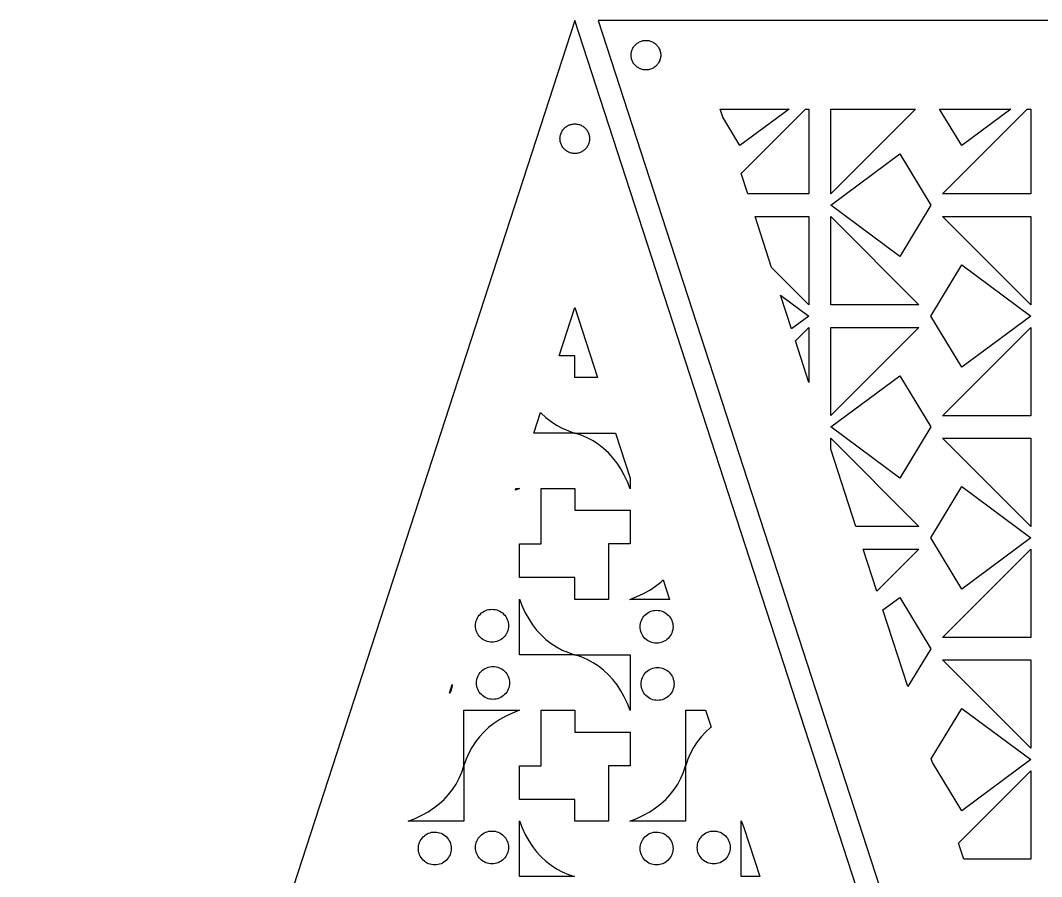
# Model space of a CAD drawing. Header units: metres. Extents: x 20 to 1108, y 20 to 251.
# Drawn here: x 20 to 158.2, y 135 to 250.8 of the extents above; entities that cross this region are included whole.
import ezdxf

# ---------------------------------------------------------------- set-up
doc = ezdxf.new("R2010")
doc.units = ezdxf.units.M

msp = doc.modelspace()

# ---------------------------------------------------------------- linework, layer by layer
for p, q in [((95, 250.826), (20, 20)), ((170, 20), (95, 250.826)), ((248.154, 250.826), (98.1544, 250.826)), ((98.1544, 250.826), (173.154, 20.0001)), ((102.938, 247.195), (103.009, 247.3)), ((103.009, 247.3), (103.085, 247.399)), ((103.085, 247.399), (103.169, 247.493)), ((103.169, 247.493), (103.257, 247.582)), ((103.257, 247.582), (103.352, 247.665)), ((103.352, 247.665), (103.451, 247.742)), ((103.451, 247.742), (103.555, 247.813)), ((103.555, 247.813), (103.663, 247.877)), ((103.663, 247.877), (103.775, 247.934)), ((103.775, 247.934), (103.891, 247.984)), ((103.891, 247.984), (104.009, 248.026)), ((104.009, 248.026), (104.129, 248.062)), ((104.129, 248.062), (104.252, 248.089)), ((104.252, 248.089), (104.376, 248.109)), ((104.376, 248.109), (104.501, 248.12)), ((104.501, 248.12), (104.626, 248.124)), ((104.626, 248.124), (104.752, 248.12)), ((104.752, 248.12), (104.877, 248.109)), ((104.877, 248.109), (105.001, 248.089)), ((105.001, 248.089), (105.124, 248.062)), ((105.124, 248.062), (105.244, 248.026)), ((105.244, 248.026), (105.362, 247.984)), ((105.362, 247.984), (105.478, 247.934)), ((105.478, 247.934), (105.59, 247.877)), ((105.59, 247.877), (105.698, 247.813)), ((105.698, 247.813), (105.802, 247.742)), ((105.802, 247.742), (105.901, 247.665)), ((105.901, 247.665), (105.995, 247.582)), ((105.995, 247.582), (106.084, 247.493)), ((106.084, 247.493), (106.168, 247.399)), ((106.168, 247.399), (106.244, 247.3)), ((106.244, 247.3), (106.316, 247.195)), ((102.626, 246.124), (102.631, 246.249)), ((102.631, 245.998), (102.626, 246.124)), ((102.631, 246.249), (102.643, 246.375)), ((102.643, 245.873), (102.631, 245.998)), ((102.643, 246.375), (102.662, 246.499)), ((102.662, 246.499), (102.69, 246.621)), ((102.69, 246.621), (102.725, 246.742)), ((102.725, 246.742), (102.767, 246.86)), ((102.767, 246.86), (102.816, 246.976)), ((102.816, 246.976), (102.874, 247.087)), ((102.874, 247.087), (102.938, 247.195)), ((106.316, 247.195), (106.379, 247.087)), ((106.379, 247.087), (106.437, 246.976)), ((106.437, 246.976), (106.486, 246.86)), ((106.486, 246.86), (106.528, 246.742)), ((106.528, 246.742), (106.564, 246.621)), ((106.564, 246.621), (106.591, 246.499)), ((106.591, 246.499), (106.61, 246.375)), ((106.61, 246.375), (106.622, 246.249)), ((106.622, 245.998), (106.61, 245.873)), ((106.622, 246.249), (106.626, 246.124)), ((106.626, 246.124), (106.622, 245.998)), ((102.662, 245.749), (102.643, 245.873)), ((102.69, 245.627), (102.662, 245.749)), ((102.725, 245.506), (102.69, 245.627)), ((102.767, 245.388), (102.725, 245.506)), ((102.816, 245.273), (102.767, 245.388)), ((102.874, 245.16), (102.816, 245.273)), ((102.938, 245.052), (102.874, 245.16)), ((103.009, 244.948), (102.938, 245.052)), ((103.085, 244.849), (103.009, 244.948)), ((103.169, 244.755), (103.085, 244.849)), ((103.257, 244.666), (103.169, 244.755)), ((103.352, 244.583), (103.257, 244.666)), ((103.451, 244.506), (103.352, 244.583)), ((105.901, 244.583), (105.802, 244.506)), ((105.995, 244.666), (105.901, 244.583)), ((106.084, 244.755), (105.995, 244.666)), ((106.168, 244.849), (106.084, 244.755)), ((106.244, 244.948), (106.168, 244.849)), ((106.316, 245.052), (106.244, 244.948)), ((106.379, 245.16), (106.316, 245.052)), ((106.437, 245.273), (106.379, 245.16)), ((106.486, 245.388), (106.437, 245.273)), ((106.528, 245.506), (106.486, 245.388)), ((106.564, 245.627), (106.528, 245.506)), ((106.591, 245.749), (106.564, 245.627)), ((106.61, 245.873), (106.591, 245.749)), ((103.555, 244.436), (103.451, 244.506)), ((103.663, 244.371), (103.555, 244.436)), ((103.775, 244.315), (103.663, 244.371)), ((103.891, 244.265), (103.775, 244.315)), ((104.009, 244.222), (103.891, 244.265)), ((104.129, 244.187), (104.009, 244.222)), ((104.252, 244.159), (104.129, 244.187)), ((104.376, 244.14), (104.252, 244.159)), ((104.501, 244.128), (104.376, 244.14)), ((104.626, 244.124), (104.501, 244.128)), ((104.752, 244.128), (104.626, 244.124)), ((104.877, 244.14), (104.752, 244.128)), ((105.001, 244.159), (104.877, 244.14)), ((105.124, 244.187), (105.001, 244.159)), ((105.244, 244.222), (105.124, 244.187)), ((105.362, 244.265), (105.244, 244.222)), ((105.478, 244.315), (105.362, 244.265)), ((105.59, 244.371), (105.478, 244.315)), ((105.698, 244.436), (105.59, 244.371)), ((105.802, 244.506), (105.698, 244.436)), ((115.026, 237.734), (114.671, 238.826)), ((114.671, 238.826), (123.989, 238.826)), ((117.345, 233.896), (115.026, 237.734)), ((123.989, 238.826), (117.345, 233.896)), ((117.503, 230.111), (126.217, 238.826)), ((126.217, 238.826), (126.687, 238.826)), ((126.687, 238.826), (126.687, 227.352)), ((129.622, 238.826), (141.091, 238.826)), ((141.091, 238.826), (129.622, 227.357)), ((129.622, 227.357), (129.622, 238.826)), ((144.365, 238.826), (153.989, 238.826)), ((147.345, 233.896), (144.365, 238.826)), ((144.743, 227.352), (156.217, 238.826)), ((153.989, 238.826), (147.345, 233.896)), ((156.217, 238.826), (156.687, 238.826)), ((156.687, 238.826), (156.687, 227.352)), ((93.542, 236.195), (93.6309, 236.284)), ((93.6309, 236.284), (93.7256, 236.367)), ((93.7256, 236.367), (93.8242, 236.444)), ((93.8242, 236.444), (93.9287, 236.515)), ((93.9287, 236.515), (94.0361, 236.579)), ((94.0361, 236.579), (94.1484, 236.636)), ((94.1484, 236.636), (94.2637, 236.686)), ((94.2637, 236.686), (94.3818, 236.728)), ((94.3818, 236.728), (94.5029, 236.763)), ((94.5029, 236.763), (94.625, 236.791)), ((94.625, 236.791), (94.749, 236.81)), ((94.749, 236.81), (94.874, 236.822)), ((94.874, 236.822), (95, 236.826)), ((95, 236.826), (95.126, 236.822)), ((95.126, 236.822), (95.251, 236.81)), ((95.251, 236.81), (95.375, 236.791)), ((95.375, 236.791), (95.4971, 236.763)), ((95.4971, 236.763), (95.6182, 236.728)), ((95.6182, 236.728), (95.7363, 236.686)), ((95.7363, 236.686), (95.8516, 236.636)), ((95.8516, 236.636), (95.9639, 236.579)), ((95.9639, 236.579), (96.0713, 236.515)), ((96.0713, 236.515), (96.1758, 236.444)), ((96.1758, 236.444), (96.2744, 236.367)), ((96.2744, 236.367), (96.3691, 236.284)), ((96.3691, 236.284), (96.458, 236.195)), ((93, 234.826), (93.0039, 234.952)), ((93.0039, 234.952), (93.0156, 235.077)), ((93.0156, 235.077), (93.0352, 235.201)), ((93.0352, 235.201), (93.0625, 235.324)), ((93.0625, 235.324), (93.0977, 235.444)), ((93.0977, 235.444), (93.1406, 235.562)), ((93.1406, 235.562), (93.1904, 235.678)), ((93.1904, 235.678), (93.2471, 235.79)), ((93.2471, 235.79), (93.3115, 235.898)), ((93.3115, 235.898), (93.3818, 236.002)), ((93.3818, 236.002), (93.459, 236.101)), ((93.459, 236.101), (93.542, 236.195)), ((96.458, 236.195), (96.541, 236.101)), ((96.541, 236.101), (96.6182, 236.002)), ((96.6182, 236.002), (96.6885, 235.898)), ((96.6885, 235.898), (96.7529, 235.79)), ((96.7529, 235.79), (96.8096, 235.678)), ((96.8096, 235.678), (96.8594, 235.562)), ((96.8594, 235.562), (96.9023, 235.444)), ((96.9023, 235.444), (96.9375, 235.324)), ((96.9375, 235.324), (96.9648, 235.201)), ((96.9648, 235.201), (96.9844, 235.077)), ((96.9844, 235.077), (96.9961, 234.952)), ((96.9961, 234.952), (97, 234.826)), ((93.0039, 234.701), (93, 234.826)), ((93.0156, 234.576), (93.0039, 234.701)), ((93.0352, 234.451), (93.0156, 234.576)), ((93.0625, 234.329), (93.0352, 234.451)), ((93.0977, 234.208), (93.0625, 234.329)), ((93.1406, 234.09), (93.0977, 234.208)), ((93.1904, 233.975), (93.1406, 234.09)), ((93.2471, 233.863), (93.1904, 233.975)), ((93.3115, 233.755), (93.2471, 233.863)), ((93.3818, 233.651), (93.3115, 233.755)), ((93.459, 233.551), (93.3818, 233.651)), ((93.542, 233.457), (93.459, 233.551)), ((96.541, 233.551), (96.458, 233.457)), ((96.6182, 233.651), (96.541, 233.551)), ((96.6885, 233.755), (96.6182, 233.651)), ((96.7529, 233.863), (96.6885, 233.755)), ((96.8096, 233.975), (96.7529, 233.863)), ((96.8594, 234.09), (96.8096, 233.975)), ((96.9023, 234.208), (96.8594, 234.09)), ((96.9375, 234.329), (96.9023, 234.208)), ((96.9648, 234.451), (96.9375, 234.329)), ((96.9844, 234.576), (96.9648, 234.451)), ((96.9961, 234.701), (96.9844, 234.576)), ((97, 234.826), (96.9961, 234.701)), ((93.6309, 233.368), (93.542, 233.457)), ((93.7256, 233.285), (93.6309, 233.368)), ((93.8242, 233.208), (93.7256, 233.285)), ((93.9287, 233.138), (93.8242, 233.208)), ((94.0361, 233.074), (93.9287, 233.138)), ((94.1484, 233.017), (94.0361, 233.074)), ((94.2637, 232.967), (94.1484, 233.017)), ((94.3818, 232.924), (94.2637, 232.967)), ((94.5029, 232.889), (94.3818, 232.924)), ((94.625, 232.862), (94.5029, 232.889)), ((94.749, 232.842), (94.625, 232.862)), ((94.874, 232.83), (94.749, 232.842)), ((95, 232.826), (94.874, 232.83)), ((95.126, 232.83), (95, 232.826)), ((95.251, 232.842), (95.126, 232.83)), ((95.375, 232.862), (95.251, 232.842)), ((95.4971, 232.889), (95.375, 232.862)), ((95.6182, 232.924), (95.4971, 232.889)), ((95.7363, 232.967), (95.6182, 232.924)), ((95.8516, 233.017), (95.7363, 232.967)), ((95.9639, 233.074), (95.8516, 233.017)), ((96.0713, 233.138), (95.9639, 233.074)), ((96.1758, 233.208), (96.0713, 233.138)), ((96.2744, 233.285), (96.1758, 233.208)), ((96.3691, 233.368), (96.2744, 233.285)), ((96.458, 233.457), (96.3691, 233.368)), ((129.624, 225.826), (138.964, 232.757)), ((138.964, 232.757), (143.15, 225.826)), ((118.4, 227.352), (117.503, 230.111)), ((126.687, 227.352), (118.4, 227.352)), ((156.687, 227.352), (144.743, 227.352)), ((138.964, 218.896), (129.624, 225.826)), ((143.15, 225.826), (138.964, 218.896)), ((121.628, 217.416), (119.391, 224.301)), ((119.391, 224.301), (126.687, 224.301)), ((126.687, 224.301), (126.687, 212.357)), ((129.622, 212.352), (129.622, 224.296)), ((129.622, 224.296), (141.566, 212.352)), ((144.743, 224.301), (156.687, 224.301)), ((156.687, 212.357), (144.743, 224.301)), ((156.687, 224.301), (156.687, 212.357)), ((126.687, 212.357), (121.628, 217.416)), ((143.157, 210.826), (147.345, 217.757)), ((147.345, 217.757), (156.685, 210.826)), ((122.842, 213.678), (126.685, 210.826)), ((124.335, 209.083), (122.842, 213.678)), ((92.8721, 205.443), (95, 211.993)), ((95, 211.993), (98.084, 202.503)), ((141.566, 212.352), (129.622, 212.352)), ((126.685, 210.826), (124.335, 209.083)), ((147.345, 203.896), (143.157, 210.826)), ((156.685, 210.826), (147.345, 203.896)), ((124.859, 207.469), (126.687, 209.296)), ((126.687, 209.296), (126.687, 201.846)), ((129.622, 209.301), (141.566, 209.301)), ((141.566, 209.301), (129.622, 197.357)), ((129.622, 197.357), (129.622, 209.301)), ((144.743, 197.352), (156.687, 209.296)), ((156.687, 209.296), (156.687, 197.352)), ((126.687, 201.846), (124.859, 207.469)), ((95.0029, 205.443), (92.8721, 205.443)), ((95.0029, 202.503), (95.0029, 205.443)), ((98.084, 202.503), (95.0029, 202.503)), ((129.624, 195.826), (138.964, 202.757)), ((138.964, 202.757), (143.15, 195.826)), ((89.4795, 195.003), (90.376, 197.762)), ((90.376, 197.762), (90.4443, 197.688)), ((90.4443, 197.688), (91.0918, 197.088)), ((91.0918, 197.088), (91.7842, 196.549)), ((91.7842, 196.549), (92.5205, 196.07)), ((156.687, 197.352), (144.743, 197.352)), ((94.9824, 195.003), (89.4795, 195.003)), ((92.5205, 196.07), (93.3018, 195.652)), ((93.3018, 195.652), (94.1289, 195.294)), ((94.1289, 195.294), (94.9824, 195.003)), ((95.8711, 194.706), (95.0176, 194.997)), ((95.0176, 194.997), (100.522, 194.997)), ((100.522, 194.997), (102.497, 188.921)), ((138.964, 188.896), (129.624, 195.826)), ((143.15, 195.826), (138.964, 188.896)), ((96.6982, 194.348), (95.8711, 194.706)), ((97.4795, 193.93), (96.6982, 194.348)), ((98.2158, 193.451), (97.4795, 193.93)), ((98.9082, 192.912), (98.2158, 193.451)), ((129.622, 192.812), (129.622, 194.296)), ((129.622, 194.296), (141.566, 182.352)), ((144.743, 194.301), (156.687, 194.301)), ((156.687, 182.357), (144.743, 194.301)), ((156.687, 194.301), (156.687, 182.357)), ((99.5557, 192.312), (98.9082, 192.912)), ((100.158, 191.652), (99.5557, 192.312)), ((133.021, 182.352), (129.622, 192.812)), ((100.717, 190.931), (100.158, 191.652)), ((101.23, 190.15), (100.717, 190.931)), ((101.699, 189.307), (101.23, 190.15)), ((102.123, 188.405), (101.699, 189.307)), ((102.497, 187.457), (102.123, 188.405)), ((102.497, 188.921), (102.497, 187.457)), ((87.543, 187.497), (86.9668, 187.27)), ((86.9668, 187.27), (87.041, 187.497)), ((87.041, 187.497), (87.543, 187.497)), ((90.4434, 179.997), (90.4434, 187.497)), ((90.4434, 187.497), (94.9971, 187.497)), ((94.9971, 187.497), (94.9971, 184.557)), ((143.157, 180.826), (147.345, 187.757)), ((147.345, 187.757), (156.685, 180.826)), ((94.9971, 184.557), (102.497, 184.557)), ((102.497, 184.557), (102.497, 180.003)), ((141.566, 182.352), (133.021, 182.352)), ((87.5029, 175.443), (87.5029, 179.997)), ((87.5029, 179.997), (90.4434, 179.997)), ((102.497, 180.003), (99.5566, 180.003)), ((99.5566, 180.003), (99.5566, 172.503)), ((147.345, 173.896), (143.157, 180.826)), ((156.685, 180.826), (147.345, 173.896)), ((134.012, 179.301), (141.566, 179.301)), ((135.864, 173.6), (134.012, 179.301)), ((141.566, 179.301), (135.864, 173.6)), ((144.743, 167.352), (156.687, 179.296)), ((156.687, 179.296), (156.687, 167.352)), ((95.0029, 175.443), (87.5029, 175.443)), ((95.0029, 172.503), (95.0029, 175.443)), ((105.149, 173.769), (105.932, 174.283)), ((105.932, 174.283), (106.652, 174.841)), ((106.652, 174.841), (106.976, 175.137)), ((106.976, 175.137), (107.831, 172.503)), ((102.457, 172.503), (103.405, 172.877)), ((103.405, 172.877), (104.308, 173.301)), ((104.308, 173.301), (105.149, 173.769)), ((136.687, 171.068), (138.964, 172.757)), ((138.964, 172.757), (143.15, 165.826)), ((87.5029, 165.003), (87.5029, 172.543)), ((87.5029, 172.543), (87.877, 171.595)), ((87.877, 171.595), (88.3008, 170.693)), ((99.5566, 172.503), (95.0029, 172.503)), ((107.831, 172.503), (102.457, 172.503)), ((81.7432, 169.789), (81.8359, 169.987)), ((81.8359, 169.987), (81.9482, 170.175)), ((81.9482, 170.175), (82.0791, 170.35)), ((82.0791, 170.35), (82.2256, 170.512)), ((82.2256, 170.512), (82.3867, 170.659)), ((82.3867, 170.659), (82.5635, 170.789)), ((82.5635, 170.789), (82.751, 170.901)), ((82.751, 170.901), (82.9482, 170.995)), ((82.9482, 170.995), (83.1543, 171.069)), ((83.1543, 171.069), (83.3662, 171.122)), ((83.3662, 171.122), (83.582, 171.154)), ((83.582, 171.154), (83.8008, 171.164)), ((83.8008, 171.164), (84.0195, 171.154)), ((84.0195, 171.154), (84.2354, 171.122)), ((84.2354, 171.122), (84.4473, 171.069)), ((84.4473, 171.069), (84.6523, 170.995)), ((84.6523, 170.995), (84.8506, 170.901)), ((84.8506, 170.901), (85.0391, 170.789)), ((85.0391, 170.789), (85.2139, 170.659)), ((85.2139, 170.659), (85.376, 170.512)), ((85.376, 170.512), (85.5225, 170.35)), ((85.5225, 170.35), (85.6533, 170.175)), ((85.6533, 170.175), (85.7646, 169.987)), ((85.7646, 169.987), (85.8584, 169.789)), ((88.3008, 170.693), (88.7695, 169.85)), ((104.099, 169.851), (104.211, 170.038)), ((104.211, 170.038), (104.341, 170.214)), ((104.341, 170.214), (104.487, 170.376)), ((104.487, 170.376), (104.649, 170.522)), ((104.649, 170.522), (104.825, 170.652)), ((104.825, 170.652), (105.013, 170.765)), ((105.013, 170.765), (105.211, 170.858)), ((105.211, 170.858), (105.416, 170.932)), ((105.416, 170.932), (105.629, 170.986)), ((105.629, 170.986), (105.845, 171.018)), ((105.845, 171.018), (106.062, 171.028)), ((106.062, 171.028), (106.281, 171.017)), ((106.281, 171.017), (106.498, 170.985)), ((106.498, 170.985), (106.71, 170.932)), ((106.71, 170.932), (106.915, 170.858)), ((106.915, 170.858), (107.113, 170.765)), ((107.113, 170.765), (107.301, 170.652)), ((107.301, 170.652), (107.476, 170.522)), ((107.476, 170.522), (107.639, 170.376)), ((107.639, 170.376), (107.785, 170.214)), ((107.785, 170.214), (107.915, 170.038)), ((107.915, 170.038), (108.027, 169.851)), ((140.055, 160.701), (136.687, 171.068)), ((81.5732, 168.937), (81.584, 169.156)), ((81.583, 168.719), (81.5732, 168.937)), ((81.6162, 168.503), (81.583, 168.719)), ((81.584, 169.156), (81.6162, 169.372)), ((81.6162, 169.372), (81.6689, 169.584)), ((81.6689, 169.584), (81.7432, 169.789)), ((85.8584, 169.789), (85.9326, 169.584)), ((85.9326, 169.584), (85.9854, 169.371)), ((85.9854, 169.371), (86.0176, 169.155)), ((86.0176, 168.718), (85.9854, 168.502)), ((86.0176, 169.155), (86.0273, 168.937)), ((86.0273, 168.937), (86.0176, 168.718)), ((88.7695, 169.85), (89.2832, 169.069)), ((89.2832, 169.069), (89.8418, 168.348)), ((103.836, 168.801), (103.847, 169.019)), ((103.846, 168.582), (103.836, 168.801)), ((103.878, 168.366), (103.846, 168.582)), ((103.847, 169.019), (103.878, 169.236)), ((103.878, 169.236), (103.931, 169.447)), ((103.931, 169.447), (104.005, 169.653)), ((104.005, 169.653), (104.099, 169.851)), ((108.027, 169.851), (108.121, 169.653)), ((108.121, 169.653), (108.194, 169.447)), ((108.194, 169.447), (108.248, 169.235)), ((108.279, 168.582), (108.247, 168.365)), ((108.248, 169.235), (108.279, 169.019)), ((108.279, 169.019), (108.29, 168.801)), ((108.29, 168.801), (108.279, 168.582)), ((81.6689, 168.29), (81.6162, 168.503)), ((81.7432, 168.085), (81.6689, 168.29)), ((81.8359, 167.887), (81.7432, 168.085)), ((81.9482, 167.7), (81.8359, 167.887)), ((82.0791, 167.524), (81.9482, 167.7)), ((82.2256, 167.362), (82.0791, 167.524)), ((82.3867, 167.215), (82.2256, 167.362)), ((82.5635, 167.085), (82.3867, 167.215)), ((85.2139, 167.215), (85.0391, 167.085)), ((85.376, 167.362), (85.2139, 167.215)), ((85.5225, 167.524), (85.376, 167.362)), ((85.6523, 167.699), (85.5225, 167.524)), ((85.7646, 167.887), (85.6523, 167.699)), ((85.8584, 168.084), (85.7646, 167.887)), ((85.9326, 168.29), (85.8584, 168.084)), ((85.9854, 168.502), (85.9326, 168.29)), ((89.8418, 168.348), (90.4443, 167.688)), ((90.4443, 167.688), (91.0918, 167.088)), ((103.931, 168.154), (103.878, 168.366)), ((104.005, 167.948), (103.931, 168.154)), ((104.099, 167.751), (104.005, 167.948)), ((104.211, 167.563), (104.099, 167.751)), ((104.341, 167.387), (104.211, 167.563)), ((104.487, 167.226), (104.341, 167.387)), ((104.649, 167.079), (104.487, 167.226)), ((107.638, 167.225), (107.476, 167.079)), ((107.785, 167.387), (107.638, 167.225)), ((107.915, 167.563), (107.785, 167.387)), ((108.027, 167.751), (107.915, 167.563)), ((108.121, 167.948), (108.027, 167.751)), ((108.194, 168.154), (108.121, 167.948)), ((108.247, 168.365), (108.194, 168.154)), ((156.687, 167.352), (144.743, 167.352)), ((82.751, 166.973), (82.5635, 167.085)), ((82.9482, 166.879), (82.751, 166.973)), ((83.1543, 166.805), (82.9482, 166.879)), ((83.3652, 166.752), (83.1543, 166.805)), ((83.582, 166.721), (83.3652, 166.752)), ((83.8008, 166.71), (83.582, 166.721)), ((84.0186, 166.72), (83.8008, 166.71)), ((84.2344, 166.752), (84.0186, 166.72)), ((84.4473, 166.805), (84.2344, 166.752)), ((84.6523, 166.879), (84.4473, 166.805)), ((84.8506, 166.973), (84.6523, 166.879)), ((85.0391, 167.085), (84.8506, 166.973)), ((91.0918, 167.088), (91.7842, 166.549)), ((91.7842, 166.549), (92.5205, 166.07)), ((92.5205, 166.07), (93.3018, 165.652)), ((104.825, 166.949), (104.649, 167.079)), ((105.013, 166.836), (104.825, 166.949)), ((105.211, 166.743), (105.013, 166.836)), ((105.416, 166.669), (105.211, 166.743)), ((105.628, 166.616), (105.416, 166.669)), ((105.845, 166.584), (105.628, 166.616)), ((106.062, 166.573), (105.845, 166.584)), ((106.281, 166.583), (106.062, 166.573)), ((106.497, 166.616), (106.281, 166.583)), ((106.71, 166.669), (106.497, 166.616)), ((106.915, 166.743), (106.71, 166.669)), ((107.113, 166.836), (106.915, 166.743)), ((107.301, 166.949), (107.113, 166.836)), ((107.476, 167.079), (107.301, 166.949)), ((143.15, 165.826), (140.055, 160.701)), ((94.9824, 165.003), (87.5029, 165.003)), ((93.3018, 165.652), (94.1289, 165.294)), ((94.1289, 165.294), (94.9824, 165.003)), ((95.8711, 164.706), (95.0176, 164.997)), ((95.0176, 164.997), (102.497, 164.997)), ((96.6982, 164.348), (95.8711, 164.706)), ((102.497, 164.997), (102.497, 157.457)), ((82.5244, 162.921), (82.6992, 163.051)), ((82.6992, 163.051), (82.8867, 163.164)), ((82.8867, 163.164), (83.085, 163.257)), ((83.085, 163.257), (83.29, 163.331)), ((83.29, 163.331), (83.5029, 163.384)), ((83.5029, 163.384), (83.7188, 163.417)), ((83.7188, 163.417), (83.9375, 163.427)), ((83.9375, 163.427), (84.1553, 163.416)), ((84.1553, 163.416), (84.3721, 163.384)), ((84.3721, 163.384), (84.584, 163.331)), ((84.584, 163.331), (84.7891, 163.257)), ((84.7891, 163.257), (84.9873, 163.164)), ((84.9873, 163.164), (85.1748, 163.051)), ((85.1748, 163.051), (85.3506, 162.921)), ((97.4795, 163.93), (96.6982, 164.348)), ((98.2158, 163.451), (97.4795, 163.93)), ((98.9082, 162.912), (98.2158, 163.451)), ((104.961, 162.915), (105.149, 163.027)), ((105.149, 163.027), (105.348, 163.121)), ((105.348, 163.121), (105.553, 163.195)), ((105.553, 163.195), (105.766, 163.248)), ((105.766, 163.248), (105.981, 163.28)), ((105.981, 163.28), (106.199, 163.29)), ((106.199, 163.29), (106.418, 163.279)), ((106.418, 163.279), (106.635, 163.248)), ((106.635, 163.248), (106.846, 163.195)), ((106.846, 163.195), (107.052, 163.121)), ((107.052, 163.121), (107.249, 163.027)), ((107.249, 163.027), (107.437, 162.915)), ((144.743, 164.301), (156.687, 164.301)), ((156.687, 152.357), (144.743, 164.301)), ((156.687, 164.301), (156.687, 152.357)), ((81.752, 161.635), (81.8057, 161.846)), ((81.8057, 161.846), (81.8789, 162.052)), ((81.8789, 162.052), (81.9727, 162.249)), ((81.9727, 162.249), (82.085, 162.437)), ((82.085, 162.437), (82.2148, 162.613)), ((82.2148, 162.613), (82.3613, 162.774)), ((82.3613, 162.774), (82.5244, 162.921)), ((85.3506, 162.921), (85.5127, 162.774)), ((85.5127, 162.774), (85.6592, 162.613)), ((85.6592, 162.613), (85.7891, 162.437)), ((85.7891, 162.437), (85.9014, 162.249)), ((85.9014, 162.249), (85.9951, 162.052)), ((85.9951, 162.052), (86.0693, 161.846)), ((86.0693, 161.846), (86.1221, 161.634)), ((99.5557, 162.312), (98.9082, 162.912)), ((100.158, 161.652), (99.5557, 162.312)), ((100.717, 160.931), (100.158, 161.652)), ((104.015, 161.498), (104.067, 161.71)), ((104.067, 161.71), (104.142, 161.915)), ((104.142, 161.915), (104.235, 162.113)), ((104.235, 162.113), (104.347, 162.3)), ((104.347, 162.3), (104.478, 162.476)), ((104.478, 162.476), (104.624, 162.638)), ((104.624, 162.638), (104.786, 162.785)), ((104.786, 162.785), (104.961, 162.915)), ((107.437, 162.915), (107.613, 162.785)), ((107.613, 162.785), (107.774, 162.638)), ((107.774, 162.638), (107.921, 162.476)), ((107.921, 162.476), (108.052, 162.3)), ((108.052, 162.3), (108.164, 162.113)), ((108.164, 162.113), (108.257, 161.915)), ((108.257, 161.915), (108.331, 161.71)), ((108.331, 161.71), (108.384, 161.497)), ((78.0479, 159.821), (78.4219, 160.973)), ((78.3311, 160.416), (78.2568, 160.21)), ((78.3838, 160.628), (78.3311, 160.416)), ((78.416, 160.844), (78.3838, 160.628)), ((78.4219, 160.973), (78.416, 160.844)), ((81.71, 161.199), (81.7207, 161.418)), ((81.7207, 160.981), (81.71, 161.199)), ((81.7207, 161.418), (81.752, 161.635)), ((81.752, 160.765), (81.7207, 160.981)), ((81.8057, 160.553), (81.752, 160.765)), ((81.8789, 160.347), (81.8057, 160.553)), ((81.9727, 160.149), (81.8789, 160.347)), ((85.9951, 160.347), (85.9014, 160.149)), ((86.0693, 160.553), (85.9951, 160.347)), ((86.1221, 160.764), (86.0693, 160.553)), ((86.1221, 161.634), (86.1543, 161.418)), ((86.1533, 160.981), (86.1221, 160.764)), ((86.1641, 161.199), (86.1533, 160.981)), ((86.1543, 161.418), (86.1641, 161.199)), ((101.23, 160.15), (100.717, 160.931)), ((103.973, 161.063), (103.982, 161.282)), ((103.982, 160.845), (103.973, 161.063)), ((103.982, 161.282), (104.015, 161.498)), ((104.015, 160.629), (103.982, 160.845)), ((104.067, 160.416), (104.015, 160.629)), ((104.142, 160.211), (104.067, 160.416)), ((108.331, 160.416), (108.257, 160.21)), ((108.384, 160.628), (108.331, 160.416)), ((108.384, 161.497), (108.417, 161.281)), ((108.416, 160.844), (108.384, 160.628)), ((108.427, 161.063), (108.416, 160.844)), ((108.417, 161.281), (108.427, 161.063)), ((78.0518, 159.825), (78.0479, 159.821)), ((78.1641, 160.013), (78.0518, 159.825)), ((78.2568, 160.21), (78.1641, 160.013)), ((82.085, 159.962), (81.9727, 160.149)), ((82.2148, 159.786), (82.085, 159.962)), ((82.3613, 159.624), (82.2148, 159.786)), ((82.5244, 159.478), (82.3613, 159.624)), ((82.6992, 159.348), (82.5244, 159.478)), ((82.8867, 159.235), (82.6992, 159.348)), ((83.085, 159.142), (82.8867, 159.235)), ((83.29, 159.068), (83.085, 159.142)), ((83.502, 159.015), (83.29, 159.068)), ((83.7188, 158.983), (83.502, 159.015)), ((83.9375, 158.972), (83.7188, 158.983)), ((84.1553, 158.982), (83.9375, 158.972)), ((84.3711, 159.014), (84.1553, 158.982)), ((84.584, 159.068), (84.3711, 159.014)), ((84.7891, 159.142), (84.584, 159.068)), ((84.9873, 159.235), (84.7891, 159.142)), ((85.1748, 159.348), (84.9873, 159.235)), ((85.3506, 159.478), (85.1748, 159.348)), ((85.5117, 159.624), (85.3506, 159.478)), ((85.6592, 159.786), (85.5117, 159.624)), ((85.7891, 159.961), (85.6592, 159.786)), ((85.9014, 160.149), (85.7891, 159.961)), ((101.699, 159.307), (101.23, 160.15)), ((102.123, 158.405), (101.699, 159.307)), ((104.235, 160.013), (104.142, 160.211)), ((104.347, 159.825), (104.235, 160.013)), ((104.478, 159.65), (104.347, 159.825)), ((104.624, 159.488), (104.478, 159.65)), ((104.786, 159.341), (104.624, 159.488)), ((104.961, 159.211), (104.786, 159.341)), ((105.149, 159.099), (104.961, 159.211)), ((105.348, 159.005), (105.149, 159.099)), ((105.553, 158.931), (105.348, 159.005)), ((105.765, 158.878), (105.553, 158.931)), ((105.98, 158.846), (105.765, 158.878)), ((106.634, 158.878), (106.418, 158.846)), ((106.846, 158.931), (106.634, 158.878)), ((107.052, 159.005), (106.846, 158.931)), ((107.249, 159.099), (107.052, 159.005)), ((107.437, 159.211), (107.249, 159.099)), ((107.613, 159.341), (107.437, 159.211)), ((107.774, 159.488), (107.613, 159.341)), ((107.921, 159.65), (107.774, 159.488)), ((108.052, 159.825), (107.921, 159.65)), ((108.164, 160.013), (108.052, 159.825)), ((108.257, 160.21), (108.164, 160.013)), ((80.0029, 157.497), (87.543, 157.497)), ((80.0029, 150.018), (80.0029, 157.497)), ((87.543, 157.497), (86.5947, 157.123)), ((90.4434, 149.997), (90.4434, 157.497)), ((90.4434, 157.497), (94.9971, 157.497)), ((94.9971, 157.497), (94.9971, 154.557)), ((102.497, 157.457), (102.123, 158.405)), ((106.199, 158.836), (105.98, 158.846)), ((106.418, 158.846), (106.199, 158.836)), ((110.003, 157.497), (112.707, 157.497)), ((110.003, 150.018), (110.003, 157.497)), ((112.707, 157.497), (113.443, 155.232)), ((143.227, 150.941), (147.345, 157.757)), ((147.345, 157.757), (156.685, 150.826)), ((84.8506, 156.231), (84.0684, 155.717)), ((85.6924, 156.699), (84.8506, 156.231)), ((86.5947, 157.123), (85.6924, 156.699)), ((83.3477, 155.159), (82.6885, 154.556)), ((84.0684, 155.717), (83.3477, 155.159)), ((113.348, 155.159), (112.688, 154.556)), ((113.443, 155.232), (113.348, 155.159)), ((82.0879, 153.908), (81.5488, 153.216)), ((82.6885, 154.556), (82.0879, 153.908)), ((94.9971, 154.557), (102.497, 154.557)), ((102.497, 154.557), (102.497, 150.003)), ((112.088, 153.908), (111.549, 153.216)), ((112.688, 154.556), (112.088, 153.908)), ((81.0693, 152.48), (80.6523, 151.698)), ((81.5488, 153.216), (81.0693, 152.48)), ((111.069, 152.48), (110.652, 151.698)), ((111.549, 153.216), (111.069, 152.48)), ((80.2939, 150.872), (80.0029, 150.018)), ((80.6523, 151.698), (80.2939, 150.872)), ((110.294, 150.872), (110.003, 150.018)), ((110.652, 151.698), (110.294, 150.872)), ((143.388, 150.445), (143.227, 150.941)), ((156.685, 150.826), (147.345, 143.896)), ((79.7061, 149.128), (79.9971, 149.982)), ((79.9971, 149.982), (79.9971, 142.503)), ((87.5029, 145.443), (87.5029, 149.997)), ((87.5029, 149.997), (90.4434, 149.997)), ((102.497, 150.003), (99.5566, 150.003)), ((99.5566, 150.003), (99.5566, 142.503)), ((109.706, 149.128), (109.997, 149.982)), ((109.997, 149.982), (109.997, 142.503)), ((147.345, 143.896), (143.388, 150.445)), ((146.931, 139.54), (156.687, 149.296)), ((156.687, 149.296), (156.687, 137.352)), ((78.9307, 147.52), (79.3477, 148.302)), ((79.3477, 148.302), (79.7061, 149.128)), ((108.931, 147.52), (109.348, 148.302)), ((109.348, 148.302), (109.706, 149.128)), ((77.9121, 146.092), (78.4512, 146.784)), ((78.4512, 146.784), (78.9307, 147.52)), ((107.912, 146.092), (108.451, 146.784)), ((108.451, 146.784), (108.931, 147.52)), ((76.6523, 144.841), (77.3115, 145.444)), ((77.3115, 145.444), (77.9121, 146.092)), ((95.0029, 145.443), (87.5029, 145.443)), ((95.0029, 142.503), (95.0029, 145.443)), ((106.652, 144.841), (107.312, 145.444)), ((107.312, 145.444), (107.912, 146.092)), ((74.3076, 143.301), (75.1494, 143.769)), ((75.1494, 143.769), (75.9316, 144.283)), ((75.9316, 144.283), (76.6523, 144.841)), ((104.308, 143.301), (105.149, 143.769)), ((105.149, 143.769), (105.932, 144.283)), ((105.932, 144.283), (106.652, 144.841)), ((72.457, 142.503), (73.4053, 142.877)), ((79.9971, 142.503), (72.457, 142.503)), ((73.4053, 142.877), (74.3076, 143.301)), ((87.5029, 135.003), (87.5029, 142.543)), ((87.5029, 142.543), (87.877, 141.595)), ((99.5566, 142.503), (95.0029, 142.503)), ((102.457, 142.503), (103.405, 142.877)), ((109.997, 142.503), (102.457, 142.503)), ((103.405, 142.877), (104.308, 143.301)), ((117.503, 135.003), (117.503, 142.543)), ((117.503, 142.543), (117.86, 141.637)), ((75.2109, 140.858), (75.416, 140.932)), ((75.416, 140.932), (75.6289, 140.986)), ((75.6289, 140.986), (75.8447, 141.018)), ((75.8447, 141.018), (76.0625, 141.028)), ((76.0625, 141.028), (76.2812, 141.017)), ((76.2812, 141.017), (76.498, 140.985)), ((76.498, 140.985), (76.71, 140.932)), ((76.71, 140.932), (76.915, 140.858)), ((82.751, 140.901), (82.9482, 140.995)), ((82.9482, 140.995), (83.1543, 141.069)), ((83.1543, 141.069), (83.3662, 141.122)), ((83.3662, 141.122), (83.582, 141.154)), ((83.582, 141.154), (83.8008, 141.164)), ((83.8008, 141.164), (84.0195, 141.154)), ((84.0195, 141.154), (84.2354, 141.122)), ((84.2354, 141.122), (84.4473, 141.069)), ((84.4473, 141.069), (84.6523, 140.995)), ((84.6523, 140.995), (84.8506, 140.901)), ((87.877, 141.595), (88.3008, 140.693)), ((105.211, 140.858), (105.416, 140.932)), ((105.416, 140.932), (105.629, 140.986)), ((105.629, 140.986), (105.845, 141.018)), ((105.845, 141.018), (106.062, 141.028)), ((106.062, 141.028), (106.281, 141.017)), ((106.281, 141.017), (106.498, 140.985)), ((106.498, 140.985), (106.71, 140.932)), ((106.71, 140.932), (106.915, 140.858)), ((112.751, 140.901), (112.948, 140.995)), ((112.948, 140.995), (113.154, 141.069)), ((113.154, 141.069), (113.366, 141.122)), ((113.366, 141.122), (113.582, 141.154)), ((113.582, 141.154), (113.801, 141.164)), ((113.801, 141.164), (114.02, 141.154)), ((114.02, 141.154), (114.235, 141.122)), ((114.235, 141.122), (114.447, 141.069)), ((114.447, 141.069), (114.652, 140.995)), ((114.652, 140.995), (114.851, 140.901)), ((117.86, 141.637), (120.016, 135.003)), ((73.9307, 139.447), (74.0049, 139.653)), ((74.0049, 139.653), (74.0986, 139.851)), ((74.0986, 139.851), (74.2109, 140.038)), ((74.2109, 140.038), (74.3408, 140.214)), ((74.3408, 140.214), (74.4873, 140.376)), ((74.4873, 140.376), (74.6494, 140.522)), ((74.6494, 140.522), (74.8252, 140.652)), ((74.8252, 140.652), (75.0127, 140.765)), ((75.0127, 140.765), (75.2109, 140.858)), ((76.915, 140.858), (77.1133, 140.765)), ((77.1133, 140.765), (77.3008, 140.652)), ((77.3008, 140.652), (77.4756, 140.522)), ((77.4756, 140.522), (77.6387, 140.376)), ((77.6387, 140.376), (77.7852, 140.214)), ((77.7852, 140.214), (77.915, 140.038)), ((77.915, 140.038), (78.0273, 139.851)), ((78.0273, 139.851), (78.1211, 139.653)), ((78.1211, 139.653), (78.1943, 139.447)), ((81.6162, 139.372), (81.6689, 139.584)), ((81.6689, 139.584), (81.7432, 139.789)), ((81.7432, 139.789), (81.8359, 139.987)), ((81.8359, 139.987), (81.9482, 140.175)), ((81.9482, 140.175), (82.0791, 140.35)), ((82.0791, 140.35), (82.2256, 140.512)), ((82.2256, 140.512), (82.3867, 140.659)), ((82.3867, 140.659), (82.5635, 140.789)), ((82.5635, 140.789), (82.751, 140.901)), ((84.8506, 140.901), (85.0391, 140.789)), ((85.0391, 140.789), (85.2139, 140.659)), ((85.2139, 140.659), (85.376, 140.512)), ((85.376, 140.512), (85.5225, 140.35)), ((85.5225, 140.35), (85.6533, 140.175)), ((85.6533, 140.175), (85.7646, 139.987)), ((85.7646, 139.987), (85.8584, 139.789)), ((85.8584, 139.789), (85.9326, 139.584)), ((85.9326, 139.584), (85.9854, 139.371)), ((88.3008, 140.693), (88.7695, 139.85)), ((88.7695, 139.85), (89.2832, 139.069)), ((103.931, 139.447), (104.005, 139.653)), ((104.005, 139.653), (104.099, 139.851)), ((104.099, 139.851), (104.211, 140.038)), ((104.211, 140.038), (104.341, 140.214)), ((104.341, 140.214), (104.487, 140.376)), ((104.487, 140.376), (104.649, 140.522)), ((104.649, 140.522), (104.825, 140.652)), ((104.825, 140.652), (105.013, 140.765)), ((105.013, 140.765), (105.211, 140.858)), ((106.915, 140.858), (107.113, 140.765)), ((107.113, 140.765), (107.301, 140.652)), ((107.301, 140.652), (107.476, 140.522)), ((107.476, 140.522), (107.639, 140.376)), ((107.639, 140.376), (107.785, 140.214)), ((107.785, 140.214), (107.915, 140.038)), ((107.915, 140.038), (108.027, 139.851)), ((108.027, 139.851), (108.121, 139.653)), ((108.121, 139.653), (108.194, 139.447)), ((111.616, 139.372), (111.669, 139.584)), ((111.669, 139.584), (111.743, 139.789)), ((111.743, 139.789), (111.836, 139.987)), ((111.836, 139.987), (111.948, 140.175)), ((111.948, 140.175), (112.079, 140.35)), ((112.079, 140.35), (112.226, 140.512)), ((112.226, 140.512), (112.387, 140.659)), ((112.387, 140.659), (112.563, 140.789)), ((112.563, 140.789), (112.751, 140.901)), ((114.851, 140.901), (115.039, 140.789)), ((115.039, 140.789), (115.214, 140.659)), ((115.214, 140.659), (115.376, 140.512)), ((115.376, 140.512), (115.522, 140.35)), ((115.522, 140.35), (115.653, 140.175)), ((115.653, 140.175), (115.765, 139.987)), ((115.765, 139.987), (115.858, 139.789)), ((115.858, 139.789), (115.933, 139.584)), ((115.933, 139.584), (115.985, 139.371)), ((147.642, 137.352), (146.931, 139.54)), ((73.8359, 138.801), (73.8467, 139.019)), ((73.8457, 138.582), (73.8359, 138.801)), ((73.8779, 138.366), (73.8457, 138.582)), ((73.8467, 139.019), (73.8779, 139.236)), ((73.8779, 139.236), (73.9307, 139.447)), ((73.9307, 138.154), (73.8779, 138.366)), ((78.1943, 139.447), (78.248, 139.235)), ((78.2471, 138.365), (78.1943, 138.154)), ((78.2793, 138.582), (78.2471, 138.365)), ((78.248, 139.235), (78.2793, 139.019)), ((78.2793, 139.019), (78.29, 138.801)), ((78.29, 138.801), (78.2793, 138.582)), ((81.5732, 138.937), (81.584, 139.156)), ((81.583, 138.719), (81.5732, 138.937)), ((81.6162, 138.503), (81.583, 138.719)), ((81.584, 139.156), (81.6162, 139.372)), ((81.6689, 138.29), (81.6162, 138.503)), ((81.7432, 138.085), (81.6689, 138.29)), ((85.9326, 138.29), (85.8584, 138.084)), ((85.9854, 138.502), (85.9326, 138.29)), ((85.9854, 139.371), (86.0176, 139.155)), ((86.0176, 138.718), (85.9854, 138.502)), ((86.0176, 139.155), (86.0273, 138.937)), ((86.0273, 138.937), (86.0176, 138.718)), ((89.2832, 139.069), (89.8418, 138.348)), ((89.8418, 138.348), (90.4443, 137.688)), ((103.836, 138.801), (103.847, 139.019)), ((103.846, 138.582), (103.836, 138.801)), ((103.878, 138.366), (103.846, 138.582)), ((103.847, 139.019), (103.878, 139.236)), ((103.878, 139.236), (103.931, 139.447)), ((103.931, 138.154), (103.878, 138.366)), ((108.194, 139.447), (108.248, 139.235)), ((108.247, 138.365), (108.194, 138.154)), ((108.279, 138.582), (108.247, 138.365)), ((108.248, 139.235), (108.279, 139.019)), ((108.279, 139.019), (108.29, 138.801)), ((108.29, 138.801), (108.279, 138.582)), ((111.573, 138.937), (111.584, 139.156)), ((111.583, 138.719), (111.573, 138.937)), ((111.616, 138.503), (111.583, 138.719)), ((111.584, 139.156), (111.616, 139.372)), ((111.669, 138.29), (111.616, 138.503)), ((111.743, 138.085), (111.669, 138.29)), ((115.933, 138.29), (115.858, 138.084)), ((115.985, 138.502), (115.933, 138.29)), ((115.985, 139.371), (116.018, 139.155)), ((116.018, 138.718), (115.985, 138.502)), ((116.018, 139.155), (116.027, 138.937)), ((116.027, 138.937), (116.018, 138.718)), ((74.0049, 137.948), (73.9307, 138.154)), ((74.0986, 137.751), (74.0049, 137.948)), ((74.2109, 137.563), (74.0986, 137.751)), ((74.3408, 137.387), (74.2109, 137.563)), ((74.4873, 137.226), (74.3408, 137.387)), ((74.6494, 137.079), (74.4873, 137.226)), ((74.8252, 136.949), (74.6494, 137.079)), ((75.0127, 136.836), (74.8252, 136.949)), ((75.2109, 136.743), (75.0127, 136.836)), ((77.1133, 136.836), (76.915, 136.743)), ((77.3008, 136.949), (77.1133, 136.836)), ((77.4756, 137.079), (77.3008, 136.949)), ((77.6377, 137.225), (77.4756, 137.079)), ((77.7852, 137.387), (77.6377, 137.225)), ((77.915, 137.563), (77.7852, 137.387)), ((78.0273, 137.751), (77.915, 137.563)), ((78.1211, 137.948), (78.0273, 137.751)), ((78.1943, 138.154), (78.1211, 137.948)), ((81.8359, 137.887), (81.7432, 138.085)), ((81.9482, 137.7), (81.8359, 137.887)), ((82.0791, 137.524), (81.9482, 137.7)), ((82.2256, 137.362), (82.0791, 137.524)), ((82.3867, 137.215), (82.2256, 137.362)), ((82.5635, 137.085), (82.3867, 137.215)), ((82.751, 136.973), (82.5635, 137.085)), ((82.9482, 136.879), (82.751, 136.973)), ((83.1543, 136.805), (82.9482, 136.879)), ((83.3652, 136.752), (83.1543, 136.805)), ((84.4473, 136.805), (84.2344, 136.752)), ((84.6523, 136.879), (84.4473, 136.805)), ((84.8506, 136.973), (84.6523, 136.879)), ((85.0391, 137.085), (84.8506, 136.973)), ((85.2139, 137.215), (85.0391, 137.085)), ((85.376, 137.362), (85.2139, 137.215)), ((85.5225, 137.524), (85.376, 137.362)), ((85.6523, 137.699), (85.5225, 137.524)), ((85.7646, 137.887), (85.6523, 137.699)), ((85.8584, 138.084), (85.7646, 137.887)), ((90.4443, 137.688), (91.0918, 137.088)), ((91.0918, 137.088), (91.7842, 136.549)), ((104.005, 137.948), (103.931, 138.154)), ((104.099, 137.751), (104.005, 137.948)), ((104.211, 137.563), (104.099, 137.751)), ((104.341, 137.387), (104.211, 137.563)), ((104.487, 137.226), (104.341, 137.387)), ((104.649, 137.079), (104.487, 137.226)), ((104.825, 136.949), (104.649, 137.079)), ((105.013, 136.836), (104.825, 136.949)), ((105.211, 136.743), (105.013, 136.836)), ((107.113, 136.836), (106.915, 136.743)), ((107.301, 136.949), (107.113, 136.836)), ((107.476, 137.079), (107.301, 136.949)), ((107.638, 137.225), (107.476, 137.079)), ((107.785, 137.387), (107.638, 137.225)), ((107.915, 137.563), (107.785, 137.387)), ((108.027, 137.751), (107.915, 137.563)), ((108.121, 137.948), (108.027, 137.751)), ((108.194, 138.154), (108.121, 137.948)), ((111.836, 137.887), (111.743, 138.085)), ((111.948, 137.7), (111.836, 137.887)), ((112.079, 137.524), (111.948, 137.7)), ((112.226, 137.362), (112.079, 137.524)), ((112.387, 137.215), (112.226, 137.362)), ((112.563, 137.085), (112.387, 137.215)), ((112.751, 136.973), (112.563, 137.085)), ((112.948, 136.879), (112.751, 136.973)), ((113.154, 136.805), (112.948, 136.879)), ((113.365, 136.752), (113.154, 136.805)), ((114.447, 136.805), (114.234, 136.752)), ((114.652, 136.879), (114.447, 136.805)), ((114.851, 136.973), (114.652, 136.879)), ((115.039, 137.085), (114.851, 136.973)), ((115.214, 137.215), (115.039, 137.085)), ((115.376, 137.362), (115.214, 137.215)), ((115.522, 137.524), (115.376, 137.362)), ((115.652, 137.699), (115.522, 137.524)), ((115.765, 137.887), (115.652, 137.699)), ((115.858, 138.084), (115.765, 137.887)), ((156.687, 137.352), (147.642, 137.352)), ((75.416, 136.669), (75.2109, 136.743)), ((75.6279, 136.616), (75.416, 136.669)), ((75.8447, 136.584), (75.6279, 136.616)), ((76.0625, 136.573), (75.8447, 136.584)), ((76.2812, 136.583), (76.0625, 136.573)), ((76.4971, 136.616), (76.2812, 136.583)), ((76.71, 136.669), (76.4971, 136.616)), ((76.915, 136.743), (76.71, 136.669)), ((83.582, 136.721), (83.3652, 136.752)), ((83.8008, 136.71), (83.582, 136.721)), ((84.0186, 136.72), (83.8008, 136.71)), ((84.2344, 136.752), (84.0186, 136.72)), ((91.7842, 136.549), (92.5205, 136.07)), ((92.5205, 136.07), (93.3018, 135.652)), ((93.3018, 135.652), (94.1289, 135.294)), ((105.416, 136.669), (105.211, 136.743)), ((105.628, 136.616), (105.416, 136.669)), ((105.845, 136.584), (105.628, 136.616)), ((106.062, 136.573), (105.845, 136.584)), ((106.281, 136.583), (106.062, 136.573)), ((106.497, 136.616), (106.281, 136.583)), ((106.71, 136.669), (106.497, 136.616)), ((106.915, 136.743), (106.71, 136.669)), ((113.582, 136.721), (113.365, 136.752)), ((113.801, 136.71), (113.582, 136.721)), ((114.019, 136.72), (113.801, 136.71)), ((114.234, 136.752), (114.019, 136.72)), ((94.9824, 135.003), (87.5029, 135.003)), ((94.1289, 135.294), (94.9824, 135.003)), ((120.016, 135.003), (117.503, 135.003))]:
    msp.add_line(p, q)

doc.saveas('drawing.dxf')
